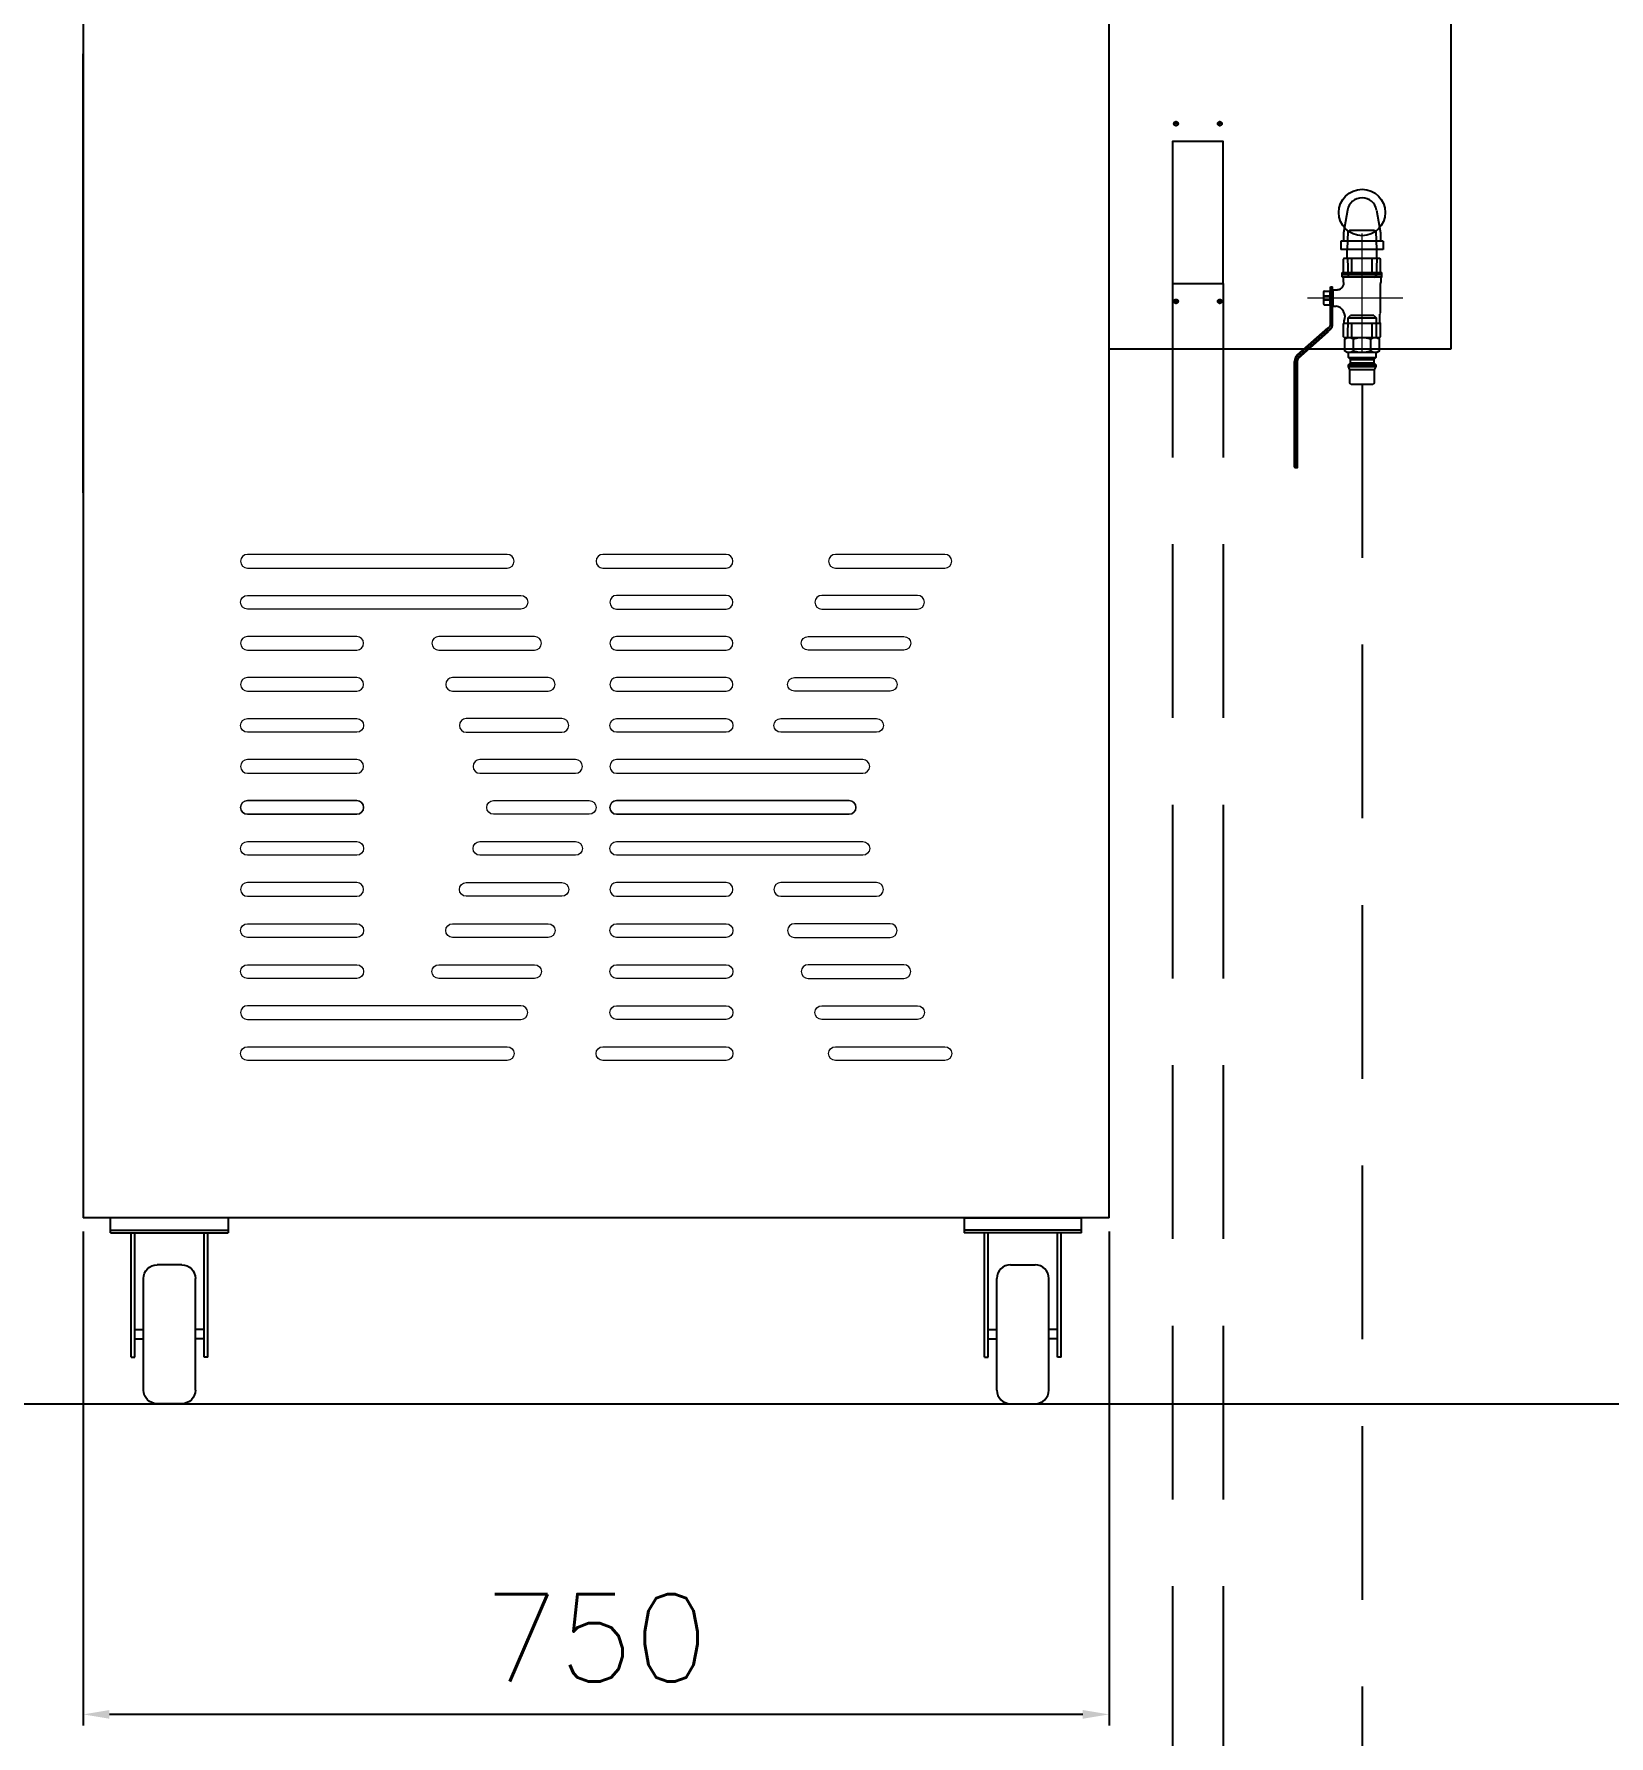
# Model space of a CAD drawing. Header units: millimetres. Extents: x 92843 to 114843, y 2721 to 9158.
# Drawn here: x 102737 to 103888, y 4304 to 5549 of the extents above; entities that cross this region are included whole.
import ezdxf

# ---------------------------------------------------------------- set-up
doc = ezdxf.new("R2010")
doc.units = ezdxf.units.MM
doc.header["$LTSCALE"] = 10
doc.linetypes.add('CENTER', pattern=[2, 1.25, -0.25, 0.25, -0.25])
doc.linetypes.add('DASHED2', pattern=[9.525, 6.35, -3.175])
doc.layers.add('CENTER', color=1, linetype='Continuous', lineweight=13)
doc.layers.add('DIM', color=1, linetype='Continuous', lineweight=13)
doc.styles.get("Standard").update_dxf_attribs({"font": 'txt.shx'})
doc.dimstyles.new('STANDARD$0', dxfattribs={"dimscale": 10, "dimtxt": 2.5, "dimasz": 2.5, "dimexe": 1, "dimexo": 1, "dimgap": 1, "dimtad": 1, "dimtoh": 1, "dimdec": 0, "dimzin": 0, "dimdsep": 46, "dimtxsty": 'Standard', "dimcen": 2.5, "dimclrd": 4, "dimclre": 4, "dimclrt": 4, "dimadec": 0, "dimazin": 0, "dimtfac": 1, "dimtdec": 4, "dimtofl": 0, "dimtmove": 2, "dimatfit": 3, "dimfxl": 1, "dimtolj": 1, "dimtzin": 0, "dimarcsym": 0})

# ---------------------------------------------------------------- blocks, each defined once
blk = doc.blocks.new('TP6240전')
for p, q in [((-43, -11), (-43, -22)), ((-43, -11), (43, -11)), ((43, -22), (43, -11)), ((43, -20), (-43, -20)), ((43, -22), (-43, -22)), ((-28, -112.87008), (-28, -22)), ((-25.3336, -112.87008), (-25.3336, -22)), ((25.3336, -112.87008), (25.3336, -22)), ((28, -112.87008), (28, -22)), ((-9.001, -45.41016), (9.001, -45.41016)), ((-19, -137.001), (-19, -55.40916)), ((19, -137.001), (19, -55.40916)), ((-25.3336, -92.87208), (-19, -92.87208)), ((-25.3336, -99.53808), (-19, -99.53808)), ((25.3336, -92.87208), (19, -92.87208)), ((25.3336, -99.53808), (19, -99.53808)), ((-28, -112.87008), (-25.3336, -112.87008)), ((28, -112.87008), (25.3336, -112.87008)), ((-9.001, -147), (9.001, -147))]:
    blk.add_line(p, q)
for centre, start, end in [((-9.001, -55.40916), 90, 180), ((9.001, -55.40916), 0, 90), ((-9.001, -137.001), 180, 270), ((9.001, -137.001), 270, 0)]:
    blk.add_arc(centre, 9.999, start, end)
blk = doc.blocks.new('A$C12A72B25')
at = {"linetype": 'Continuous', "ltscale": 2}
for p, q in [((-250, -20), (-250, 990)), ((0, 970), (-250, 970))]:
    blk.add_line(p, q, dxfattribs=at)
for points in [[(0, 0), (-250, 0), (-250, 970), (0, 970)], [(-203.5, 48), (-166.5, 48), (-166.5, 152), (-203.5, 152)]]:
    blk.add_lwpolyline(points, close=True, dxfattribs=at)
at = {"linetype": 'Continuous'}
for centre in [(-185, 920), (-65, 920), (-185, 850), (-65, 850), (-165, 775), (-85, 775), (-195, 610), (-155, 610), (-195, 490), (-155, 490), (-195, 370), (-155, 370), (-95, 295), (-55, 295)]:
    blk.add_circle(centre, 1.5, dxfattribs=at)
at = {"linetype": 'Continuous', "ltscale": 2}
for centre, radius in [((-125, 759), 1.5), ((-125, 720), 32.5), ((-158.8, 700.5), 1.5), ((-91.2, 700.5), 1.5), ((-175, 570), 21), ((-175, 450), 21), ((-175, 330), 21), ((-75, 265), 21), ((-201, 165), 1.5), ((-169, 165), 1.5), ((-65, 100), 17), ((-201, 35), 1.5), ((-169, 35), 1.5)]:
    blk.add_circle(centre, radius, dxfattribs=at)
for centre, radius, start, end in [((-75, 570), 21, 98.1921, 171.8079), ((-75, 591), 3, 355.904, 184.096), ((-75, 570), 21, 8.1921, 81.8079), ((-96, 570), 3, 85.904, 274.096), ((-54, 570), 3, 265.904, 94.096), ((-75, 570), 21, 188.1921, 261.8079), ((-75, 570), 21, 278.1921, 351.8079), ((-75, 549), 3, 175.904, 4.096), ((-75, 450), 15, 101.4783, 168.5217), ((-75, 465), 3, 354.2608, 185.7392), ((-75, 450), 15, 11.4783, 78.5217), ((-90, 450), 3, 84.2608, 275.7392), ((-60, 450), 3, 264.2608, 95.7392), ((-75, 450), 15, 191.4783, 258.5217), ((-75, 450), 15, 281.4783, 348.5217), ((-75, 435), 3, 174.2608, 5.7392), ((-75, 330), 15, 101.4783, 168.5217), ((-75, 345), 3, 354.2608, 185.7392), ((-75, 330), 15, 11.4783, 78.5217), ((-90, 330), 3, 84.2608, 275.7392), ((-75, 330), 15, 191.4783, 258.5217), ((-75, 330), 15, 281.4783, 348.5217), ((-60, 330), 3, 264.2608, 95.7392), ((-75, 315), 3, 174.2608, 5.7392)]:
    blk.add_arc(centre, radius, start, end, dxfattribs=at)
at = {"layer": 'DIM', "linetype": 'CENTER'}
for p, q in [((-199, 165), (-203, 165)), ((-201, 163), (-201, 167)), ((-167, 165), (-171, 165)), ((-169, 163), (-169, 167)), ((-199, 35), (-203, 35)), ((-201, 33), (-201, 37)), ((-167, 35), (-171, 35)), ((-169, 33), (-169, 37))]:
    blk.add_line(p, q, dxfattribs=at)
blk = doc.blocks.new('A$C745E0AED')
for p, q in [((24, 25.4, 0.1), (23, 23.7, 0.1)), ((24, 25.4, 0.1), (33, 25.4, 0.1)), ((34, 23.7, 0.1), (33, 25.4, 0.1)), ((0, 4.8, 0.1), (0, 20.6, 0.1)), ((10.3, 21.6, 0.1), (1, 21.6, 0.1)), ((12.8, 22.7, 0.1), (10.3, 21.6, 0.1)), ((10.3, 21.6, 0.1), (10.3, 3.8, 0.1)), ((12.8, 2.7, 0.1), (12.8, 22.7, 0.1)), ((14, 22.7, 0.1), (12.8, 22.7, 0.1)), ((14, 22.7, 0.1), (14, 2.7, 0.1)), ((15.5, 21.2, 0.1), (14, 22.7, 0.1)), ((15.5, 4.2, 0.1), (15.5, 21.2, 0.1)), ((17.9, 21.2, 0.1), (15.5, 21.2, 0.1)), ((19.4, 22.7, 0.1), (17.9, 21.2, 0.1)), ((17.9, 4.2, 0.1), (17.9, 21.2, 0.1)), ((19.4, 2.7, 0.1), (19.4, 22.7, 0.1)), ((23, 22.7, 0.1), (19.4, 22.7, 0.1)), ((23, 23.7, 0.1), (23, 22.2, 0.1)), ((23, 22.2, 0.1), (23, 12.7, 0.1)), ((23, 12.7, 0.1), (23, 3.2, 0.1)), ((24, 19.1, 0.1), (33, 19.1, 0.1)), ((34, 22.2, 0.1), (34, 23.7, 0.1)), ((48.3, 22.9, 0.1), (34, 23, 0.1)), ((34, 12.7, 0.1), (34, 22.2, 0.1)), ((34, 3.2, 0.1), (34, 12.7, 0.1)), ((48.3, 2.5, 0.1), (48.3, 22.9, 0.1)), ((50, 21.2, 0.1), (48.3, 22.9, 0.1)), ((50, 21.2, 0.1), (50, 4.2, 0.1)), ((1, 3.8, 0.1), (10.3, 3.8, 0.1)), ((10.3, 3.8, 0.1), (12.8, 2.7, 0.1)), ((12.8, 2.7, 0.1), (14, 2.7, 0.1)), ((14, 2.7, 0.1), (15.5, 4.2, 0.1)), ((15.5, 4.2, 0.1), (17.9, 4.2, 0.1)), ((17.9, 4.2, 0.1), (19.4, 2.7, 0.1)), ((19.4, 2.7, 0.1), (23, 2.7, 0.1)), ((23, 3.2, 0.1), (23, 1.7, 0.1)), ((23, 1.7, 0.1), (24, 0, 0.1)), ((24, 6.4, 0.1), (33, 6.4, 0.1)), ((24, 0, 0.1), (33, 0, 0.1)), ((33, 0, 0.1), (34, 1.7, 0.1)), ((34, 1.7, 0.1), (34, 3.2, 0.1)), ((34, 2.4, 0.1), (48.3, 2.5, 0.1)), ((48.3, 2.5, 0.1), (50, 4.2, 0.1))]:
    blk.add_line(p, q)
at = {"elevation": 0.1}
for points in [[(24, 25.4), (23.2, 23.8), (23, 22.2)], [(34, 22.2), (33.8, 23.8), (33, 25.4)], [(23, 22.2), (23.2, 20.7), (24, 19.1)], [(24, 19.1), (23.2, 15.8), (23, 12.7)], [(23, 12.7), (23.2, 9.6), (24, 6.4)], [(33, 19.1), (33.8, 20.7), (34, 22.2)], [(34, 12.7), (33.8, 15.8), (33, 19.1)], [(33, 6.4), (33.8, 9.6), (34, 12.7)], [(24, 6.4), (23.2, 4.7), (23, 3.2)], [(23, 3.2), (23.2, 1.6), (24, 0)], [(34, 3.2), (33.8, 4.7), (33, 6.4)], [(33, 0), (33.8, 1.6), (34, 3.2)]]:
    blk.add_lwpolyline(points, dxfattribs=at)
for centre, start, end in [((1, 20.6, 0.1), 90, 180), ((1, 4.8, 0.1), 180, 270)]:
    blk.add_arc(centre, 1, start, end)
blk = doc.blocks.new('BA-15S')
for p, q in [((-124, 49.1), (-124, 47.4)), ((-124, 49), (-46.6, 49)), ((-124, 47.5), (-45.8, 47.5)), ((-123.8, 49.3), (-46.6, 49.3)), ((-123.8, 47.2), (-45.8, 47.2)), ((-44, 46.5), (-24.8, 24.7)), ((-43.7, 46.7), (-23.2, 23.3)), ((-42.1, 47.2), (-21.6, 23.8)), ((-41.9, 47.4), (-21.9, 24.7)), ((-5, 27.7), (-5, 23)), ((-4.7, 28), (4.7, 28)), ((-1.5, 28), (-1.5, 23.3)), ((1.5, 28), (1.5, 23.3)), ((5, 27.7), (5, 23)), ((-29, 13.1), (-28.4, 13.5)), ((-29, 13.1), (-29, -13.1)), ((-28.4, 13.5), (-18.7, 13.5)), ((-19.5, 23), (8, 23)), ((-18.7, 21.5), (8, 21.5)), ((-18.5, 13.3), (-18.5, -13.3)), ((-18.5, 13.3), (-18.5, 13.2)), ((-18.3, 13), (-16.8, 13)), ((-6, 21.5), (-6, 19)), ((-6, 21.2), (6, 21.2)), ((-5, 23.3), (5, 23.3)), ((6, 21.5), (6, 17.9)), ((8, 23), (8, 21.5)), ((11.8, 13.5), (14.5, 13.5)), ((15.5, 14.5), (15.5, -14.5)), ((15.5, 14.5), (18.5, 14.5)), ((17, 14.5), (17, -14.5)), ((18.5, 14.5), (18.5, -14.5)), ((18.5, 13.5), (28.4, 13.5)), ((29, 13.1), (28.4, 13.5)), ((29, 13.1), (29, -13.1)), ((-29, 7.5), (-18.5, 7.5)), ((18.5, 7.5), (29, 7.5)), ((-29, -7.5), (-18.5, -7.5)), ((18.5, -7.5), (29, -7.5)), ((-29, -13.1), (-28.4, -13.5)), ((-28.4, -13.5), (-18.7, -13.5)), ((-18.3, -13), (-12, -13)), ((-11.4, -13.1), (-11.1, -13.4)), ((-10.6, -13.5), (10.6, -13.5)), ((11.2, -13.7), (11.4, -13.8)), ((11.9, -14), (15, -14)), ((15.5, -14.5), (18.5, -14.5)), ((18.5, -13.5), (28.4, -13.5)), ((29, -13.1), (28.4, -13.5))]:
    blk.add_line(p, q)
for centre, radius, start, end in [((-123.8, 49.1), 0.2, 90, 180), ((-123.8, 47.4), 0.2, 180, 270), ((-46.6, 42.5), 6.8, 46.3554, 90), ((-46.6, 42.5), 6.5, 46.3554, 90), ((-45.8, 44.5), 3, 46.3554, 90), ((-45.8, 44.5), 2.7, 46.3554, 90), ((-4.7, 27.7), 0.3, 90, 180), ((4.7, 27.7), 0.3, 360, 90), ((-24.6, 25), 0.361, 242.7801, 305.5801), ((-18.7, 28), 6.5, 226.3554, 270), ((-22.5, 24.8), 0.573, 317.5746, 350.5384), ((-19.5, 26), 3, 226.3554, 270), ((-18.7, 13.3), 0.2, 0, 90), ((-18.3, 13.2), 0.2, 180, 270), ((-13.9, 20.5), 8.06, 248.7108, 349.0655), ((-15.8, 18.5), 9.78, 2.6136, 2.7057), ((10.6, 17.9), 4.58, 180.5334, 285.628), ((14.5, 14.5), 1, 270, 0), ((-18.7, -13.3), 0.2, 270, 0), ((-18.3, -13.2), 0.2, 90, 180), ((-12, -14), 1, 59.2005, 90), ((-10.6, -12.5), 1, 239.2005, 270), ((10.6, -14.5), 1, 55.4536, 90), ((11.9, -13), 1, 235.4536, 270), ((15, -14.5), 0.5, 0, 90)]:
    blk.add_arc(centre, radius, start, end)
at = {"layer": 'CENTER'}
for p, q in [((0, 39.8), (0, -29.8)), ((-40.4, 0), (47, 0))]:
    blk.add_line(p, q, dxfattribs=at)
blk = doc.blocks.new('A$C7E842DA7')
at = {"color": 7, "linetype": 'Continuous'}
for p, q in [((-13.8, 9.1), (-13.2, 10.2)), ((-13.8, 9.1), (-13.8, -9.1)), ((0, 10.7), (-13.2, 10.2)), ((6.5, 10.8), (0, 10.8)), ((0, 10.8), (0, -10.8)), ((6.5, 10.8), (6.5, -10.8)), ((6.5, 10.7), (19.6, 10.2)), ((20.2, 9.1), (19.6, 10.2)), ((20.2, 9.1), (20.2, -9.1)), ((-13.8, -9.1), (-13.2, -10.2)), ((0, -10.7), (-13.2, -10.2)), ((6.5, -10.8), (0, -10.8)), ((6.5, -10.7), (19.6, -10.2)), ((20.2, -9.1), (19.6, -10.2))]:
    blk.add_line(p, q, dxfattribs=at)
blk = doc.blocks.new('A$C2B0C65D8')
at = {"ltscale": 2}
for p, q in [((-10.6, 1.8), (-13.5, -14.8)), ((10.6, 1.8), (13.5, -14.8))]:
    blk.add_line(p, q, dxfattribs=at)
at = {"color": 7, "linetype": 'Continuous'}
for p, q in [((15.5, -21), (-15.5, -21)), ((-15.5, -21), (-15.5, -27)), ((-13.5, -14.8), (-13.5, -21)), ((13.5, -14.8), (13.5, -21)), ((15.5, -21), (15.5, -27)), ((15.5, -27), (-15.5, -27))]:
    blk.add_line(p, q, dxfattribs=at)
at = {"ltscale": 2}
blk.add_arc((0, 0), 10.8, 9.7901, 170.2099, dxfattribs=at)
blk = doc.blocks.new('*D98')
at = {"layer": 'Defpoints', "color": 0, "linetype": 'Continuous', "ltscale": 2, "transparency": 16777216}
for p in [(102772.7, 4683.4), (103522.7, 4683.4), (102772.7, 4320.2)]:
    blk.add_point(p, dxfattribs=at)
at = {"layer": 'DIM', "color": 0, "linetype": 'Continuous', "lineweight": -2, "ltscale": 2, "transparency": 16777216}
for p, q in [((102772.7, 4673.4), (102772.7, 4312.2)), ((103522.7, 4673.4), (103522.7, 4312.2)), ((103503.5, 4320.2), (102791.9, 4320.2))]:
    blk.add_line(p, q, dxfattribs=at)
at = {"layer": 'DIM', "color": 0, "linetype": 'Continuous', "ltscale": 2, "transparency": 16777216}
for points in [[(102791.9, 4323.4), (102791.9, 4317), (102772.7, 4320.2)], [(103503.5, 4323.4), (103503.5, 4317), (103522.7, 4320.2)]]:
    blk.add_solid(points, dxfattribs=at)
at = {"layer": 'DIM', "color": 0, "linetype": 'Continuous', "ltscale": 2, "transparency": 16777216, "insert": (103147.7, 4376.2), "char_height": 64, "attachment_point": 5}
blk.add_mtext('\\A1;750', dxfattribs=at)

msp = doc.modelspace()

# ---------------------------------------------------------------- linework, layer by layer
at = {"linetype": 'Continuous'}
for p, q in [((102772.7, 6333.4), (102772.7, 4683.4)), ((103522.7, 4683.4), (103522.7, 6333.4)), ((102772.7, 5213.4), (102772.7, 5534.5)), ((103522.7, 4683.4), (102772.7, 4683.4))]:
    msp.add_line(p, q, dxfattribs=at)
at = {"color": 4, "linetype": 'DASHED2', "ltscale": 2}
for p, q in [((103569.2, 5366.4), (103569.2, 4017.7)), ((103707.7, 5293), (103707.7, 4017.7))]:
    msp.add_line(p, q, dxfattribs=at)
at = {"linetype": 'DASHED2', "ltscale": 2}
msp.add_line((103606.2, 5366.4), (103606.2, 3868.9), dxfattribs=at)
at = {"color": 8, "ltscale": 2}
msp.add_line((101206.3, 4547.4), (106367.3, 4547.4), dxfattribs=at)
at = {"color": 8, "linetype": 'Continuous', "lineweight": 9, "ltscale": 2}
for points in [[(102892.7, 5168.4, 1), (102892.7, 5158.4), (103082.7, 5158.4, 1), (103082.7, 5168.4)], [(103152.7, 5168.4, 1), (103152.7, 5158.4), (103242.7, 5158.4, 1), (103242.7, 5168.4)], [(103322.7, 5168.4, 1), (103322.7, 5158.4), (103402.7, 5158.4, 1), (103402.7, 5168.4)], [(102892.7, 5128.4, -1), (102892.7, 5138.4), (103092.7, 5138.4, -1), (103092.7, 5128.4)], [(103162.7, 5138.4, 1), (103162.7, 5128.4), (103242.7, 5128.4, 1), (103242.7, 5138.4)], [(103312.7, 5138.4, 1), (103312.7, 5128.4), (103382.7, 5128.4, 1), (103382.7, 5138.4)], [(102892.7, 5108.4, 1), (102892.7, 5098.4), (102972.7, 5098.4, 1), (102972.7, 5108.4)], [(103032.7, 5108.4, 1), (103032.7, 5098.4), (103102.7, 5098.4, 1), (103102.7, 5108.4)], [(103162.7, 5108.4, 1), (103162.7, 5098.4), (103242.7, 5098.4, 1), (103242.7, 5108.4)], [(103302.7, 5098.4, -1), (103302.7, 5108.4), (103372.7, 5108.4, -1), (103372.7, 5098.4)], [(102892.7, 5078.4, 1), (102892.7, 5068.4), (102972.7, 5068.4, 1), (102972.7, 5078.4)], [(103042.7, 5078.4, 1), (103042.7, 5068.4), (103112.7, 5068.4, 1), (103112.7, 5078.4)], [(103162.7, 5078.4, 1), (103162.7, 5068.4), (103242.7, 5068.4, 1), (103242.7, 5078.4)], [(103292.7, 5068.4, -1), (103292.7, 5078.4), (103362.7, 5078.4, -1), (103362.7, 5068.4)], [(102892.7, 5038.4, -1), (102892.7, 5048.4), (102972.7, 5048.4, -1), (102972.7, 5038.4)], [(103052.7, 5048.4, 1), (103052.7, 5038.4), (103122.7, 5038.4, 1), (103122.7, 5048.4)], [(103162.7, 5038.4, -1), (103162.7, 5048.4), (103242.7, 5048.4, -1), (103242.7, 5038.4)], [(103282.7, 5038.4, -1), (103282.7, 5048.4), (103352.7, 5048.4, -1), (103352.7, 5038.4)], [(102892.7, 5018.4, 1), (102892.7, 5008.4), (102972.7, 5008.4, 1), (102972.7, 5018.4)], [(103062.7, 5018.4, 1), (103062.7, 5008.4), (103132.7, 5008.4, 1), (103132.7, 5018.4)], [(103162.7, 5018.4, 1), (103162.7, 5008.4), (103342.7, 5008.4, 1), (103342.7, 5018.4)], [(102892.7, 4978.4, -1), (102892.7, 4988.4), (102972.7, 4988.4, -1), (102972.7, 4978.4)], [(102892.7, 4988.4, 1), (102892.7, 4978.4), (102972.7, 4978.4, 1), (102972.7, 4988.4)], [(103072.7, 4978.4, -1), (103072.7, 4988.4), (103142.7, 4988.4, -1), (103142.7, 4978.4)], [(103162.7, 4978.4, -1), (103162.7, 4988.4), (103332.7, 4988.4, -1), (103332.7, 4978.4)], [(103162.7, 4988.4, 1), (103162.7, 4978.4), (103332.7, 4978.4, 1), (103332.7, 4988.4)], [(102892.7, 4948.4, -1), (102892.7, 4958.4), (102972.7, 4958.4, -1), (102972.7, 4948.4)], [(103062.7, 4948.4, -1), (103062.7, 4958.4), (103132.7, 4958.4, -1), (103132.7, 4948.4)], [(103162.7, 4948.4, -1), (103162.7, 4958.4), (103342.7, 4958.4, -1), (103342.7, 4948.4)], [(102892.7, 4928.4, 1), (102892.7, 4918.4), (102972.7, 4918.4, 1), (102972.7, 4928.4)], [(103052.7, 4918.4, -1), (103052.7, 4928.4), (103122.7, 4928.4, -1), (103122.7, 4918.4)], [(103162.7, 4928.4, 1), (103162.7, 4918.4), (103242.7, 4918.4, 1), (103242.7, 4928.4)], [(103282.7, 4928.4, 1), (103282.7, 4918.4), (103352.7, 4918.4, 1), (103352.7, 4928.4)], [(102892.7, 4888.4, -1), (102892.7, 4898.4), (102972.7, 4898.4, -1), (102972.7, 4888.4)], [(103042.7, 4888.4, -1), (103042.7, 4898.4), (103112.7, 4898.4, -1), (103112.7, 4888.4)], [(103162.7, 4888.4, -1), (103162.7, 4898.4), (103242.7, 4898.4, -1), (103242.7, 4888.4)], [(103292.7, 4898.4, 1), (103292.7, 4888.4), (103362.7, 4888.4, 1), (103362.7, 4898.4)], [(102892.7, 4858.4, -1), (102892.7, 4868.4), (102972.7, 4868.4, -1), (102972.7, 4858.4)], [(103032.7, 4858.4, -1), (103032.7, 4868.4), (103102.7, 4868.4, -1), (103102.7, 4858.4)], [(103162.7, 4858.4, -1), (103162.7, 4868.4), (103242.7, 4868.4, -1), (103242.7, 4858.4)], [(103302.7, 4868.4, 1), (103302.7, 4858.4), (103372.7, 4858.4, 1), (103372.7, 4868.4)], [(102892.7, 4838.4, 1), (102892.7, 4828.4), (103092.7, 4828.4, 1), (103092.7, 4838.4)], [(103162.7, 4828.4, -1), (103162.7, 4838.4), (103242.7, 4838.4, -1), (103242.7, 4828.4)], [(103312.7, 4828.4, -1), (103312.7, 4838.4), (103382.7, 4838.4, -1), (103382.7, 4828.4)], [(102892.7, 4798.4, -1), (102892.7, 4808.4), (103082.7, 4808.4, -1), (103082.7, 4798.4)], [(103152.7, 4798.4, -1), (103152.7, 4808.4), (103242.7, 4808.4, -1), (103242.7, 4798.4)], [(103322.7, 4798.4, -1), (103322.7, 4808.4), (103402.7, 4808.4, -1), (103402.7, 4798.4)]]:
    msp.add_lwpolyline(points, format="xyb", close=True, dxfattribs=at)

# ---------------------------------------------------------------- block references
at = {"ltscale": 2}
for name, p in [('A$C12A72B25', (103772.7, 5318.4)), ('A$C2B0C65D8', (103707.7, 5418.4))]:
    msp.add_blockref(name, p, dxfattribs=at)
at = {"rotation": 90}
msp.add_blockref('BA-15S', (103707.7, 5356), dxfattribs=at)
at = {"linetype": 'Continuous', "ltscale": 2, "rotation": 270}
msp.add_blockref('A$C7E842DA7', (103707.7, 5391.4), dxfattribs=at)
at = {"linetype": 'Continuous', "ltscale": 2, "xscale": -1, "rotation": 270}
msp.add_blockref('A$C745E0AED', (103695, 5293, -0.1), dxfattribs=at)
at = {"linetype": 'Continuous', "ltscale": 2, "xscale": -1}
msp.add_blockref('TP6240전', (102835.7, 4694.4), dxfattribs=at)
at = {"linetype": 'Continuous', "ltscale": 2}
msp.add_blockref('TP6240전', (103459.7, 4694.4), dxfattribs=at)

# ---------------------------------------------------------------- dimensions: what is measured, and where the dimension line sits
at = {"layer": 'DIM', "linetype": 'Continuous', "ltscale": 2}
dim = msp.add_linear_dim(base=(102772.7, 4320.2), p1=(103522.7, 4683.4), p2=(102772.7, 4683.4), dimstyle='STANDARD$0', override={"dimscale": 160, "dimtxt": 0.4, "dimasz": 0.12, "dimexe": 0.05, "dimexo": 0.0625, "dimgap": 0.15, "dimcen": 0.08, "dimclrd": 0, "dimclre": 0, "dimclrt": 0, "dimtdec": 0, "dimtmove": 0}, dxfattribs=at)
dim.commit()
dim.dimension.update_dxf_attribs({"geometry": '*D98', "text_midpoint": (103147.7, 4376.2)})

doc.saveas('drawing.dxf')
